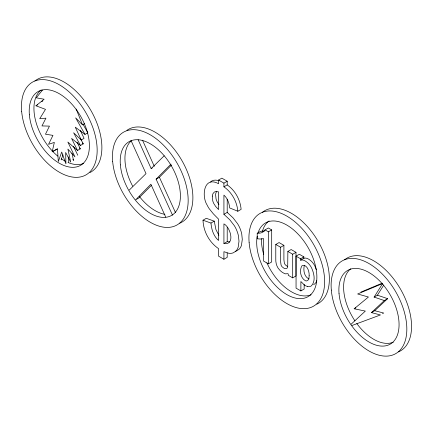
<?xml version="1.0" encoding="UTF-8"?>
<svg xmlns="http://www.w3.org/2000/svg" width="433" height="433" viewBox="0 0 433 433"><rect width="100%" height="100%" fill="white"/><g stroke="black" fill="none" stroke-linecap="round" stroke-linejoin="round"><path stroke-width="0.65" d="M287.707 266.517L287.864 251.438L291.149 249.538L295.977 252.325L295.977 275.967L292.692 277.862L288.189 275.264C289.244 272.081 285.558 274.895 284.178 273.337A13.071 7.545 60 0 1 282.002 272.097L281.504 271.724A11.583 6.69 60 0 1 279.594 269.954C276.703 267.053 275.604 262.874 275.783 258.874L275.783 244.461L279.069 242.567L283.896 245.349L283.913 259.816L284.367 263.161A3.367 1.943 60 0 0 284.838 264.108A3.708 2.138 60 0 0 285.493 264.985L287.312 266.36A6.192 3.572 60 0 0 287.647 266.512L287.268 267.892A4.433 2.56 60 0 1 286.738 268.428L285.336 268.666A6.192 3.572 60 0 1 284.026 268.254L282.202 266.885A3.708 2.138 60 0 1 281.547 266.008A3.367 1.943 60 0 1 281.077 265.061L280.622 261.716L280.611 247.248L275.783 244.461M77.058 142.219L80.311 148.849L77.496 150.473L67.857 142.046L74.952 156.849L67.894 149.082L70.709 162.077L65.648 152.476L65.924 163.836L61.708 152.048L58.325 161.493L57.475 148.887L52.187 151.788L54.352 142.408L48.534 144.319L52.961 135.367L45.476 134.225L49.454 126.117L41.963 125.927L45.936 118.149L39.722 118.734L45.487 109.343L35.971 105.787L44.134 99.233L36.275 97.809L42.483 90.069M304.35 265.272C303.203 269.932 303.955 276.254 308.588 278.76A4.963 2.863 60 0 0 309.054 278.928M316.777 280.681L315.89 282.668L314.591 284.016A11.653 6.728 60 0 1 313.508 284.513M61.14 159.864L62.947 154.825M216.511 191.294L215.574 194.206L216.062 199.007A9.531 5.505 60 0 0 217.139 201.762L218.941 204.538M374.117 297.092L377.408 295.192L387.627 298.662L384.342 300.556L374.117 297.092L382.615 283.534L357.647 293.975L368.429 297.027L354.178 308.778L365.338 311.083L351.141 324.203M377.408 295.192L383.779 285.022M265.05 229.885C263.573 232.64 260.114 233.441 257.218 233.257L257.218 238.767L260.217 239.032L263.583 238.621L263.583 261.056L268.406 263.843L271.691 261.943L271.691 229.928L268.336 227.985L265.05 229.885L268.406 231.823L271.691 229.928M138.138 139.724L151.155 168.594L164.177 155.793M172.518 215.169L156.107 179.165L170.975 164.139M151.48 185.264L139.004 197.876L135.718 199.77L150.873 184.225L165.704 217.085M156.107 179.165L159.398 177.265L171.473 165.06M129.267 190.076L146.018 173.628L131.069 140.622M351.997 325.508L380.455 314.959L371.406 312.604L384.342 300.556M371.406 312.604L374.697 310.71L387.627 298.662M210.481 182.022C212.711 179.663 216.273 179.819 219.12 180.783M41.849 101.706L42.872 100.884M35.971 105.787L37.66 104.813M82.979 124.217L87.829 132.779L85.009 134.403L75.64 117.857L82.508 124.845L84.76 123.546M52.187 151.788L57.356 148.871M80.478 138.647L83.277 143.843L80.457 145.466L73.621 132.769L81.236 139.978L84.056 138.349L80.359 130.42M151.155 168.594L152.248 167.961M223.921 259.253L218.568 256.163L218.568 248.639C209.242 242.307 203.386 231.455 203.012 220.208L210.963 223.055C211.52 229.441 213.512 236.169 218.568 240.456L218.568 219.152L213.323 213.815L209.22 208.701A17.499 10.1 60 0 1 207.077 204.966C201.361 195.997 203.856 175.581 218.568 183.722L218.568 180.047L221.858 178.152L227.206 181.238L227.206 184.913C235.2 190.455 240.25 199.71 241.127 209.35L237.841 211.244L229.669 207.927C229.252 203.18 227.579 198.33 223.921 195.115L223.921 214.297L229.788 219.775L234.285 225.609A18.808 10.857 60 0 1 236.856 230.665L237.62 232.775A21.298 12.297 60 0 1 238.459 235.996L239 241.278L238.193 247.183A21.904 12.649 60 0 1 235.752 251.221L233.263 252.812A21.737 12.546 60 0 1 228.662 253.251L223.921 251.676L223.921 259.253L227.206 257.354L227.206 252.937M218.568 180.047L223.921 183.137L227.206 181.238M237.841 211.244C236.965 201.61 231.915 192.355 223.921 186.807L227.206 184.913M203.012 220.208L206.297 218.308L214.248 221.155L215.959 229.652L218.898 235.298M223.921 214.297L227.206 212.403L227.206 199.169M210.963 223.055L214.248 221.155M223.958 243.552C235.595 245.305 230.453 227.141 223.921 223.888L223.921 243.535L227.206 241.636L229.782 241.96M257.218 233.257L260.504 231.357L264.888 230.8M280.611 247.248L283.896 245.349M287.864 251.438L292.692 254.225L295.977 252.325M296.053 256.163L299.338 254.268L303.879 256.888L303.879 258.274L300.594 260.173L300.594 258.788L296.053 256.163L296.053 288.14L300.881 290.922L304.166 289.028L304.166 284.324M300.594 258.788L303.879 256.888M354.178 308.778L355.818 307.831M360.933 292.08L382.155 283.204M382.48 313.53L383.741 313.059L374.697 310.71M303.879 258.274C306.694 257.321 309.395 259.529 311.376 261.261A11.204 6.468 60 0 1 313.254 263.421A11.274 6.511 60 0 1 314.829 265.938L316.339 269.656M300.594 260.173C303.409 259.221 306.109 261.424 308.09 263.161A11.204 6.468 60 0 1 309.968 265.321A11.274 6.511 60 0 1 311.543 267.838C314.022 273.228 315.966 281.19 311.305 285.91A11.653 6.728 60 0 1 309.617 286.538L307.711 286.489M85.009 134.403L75.266 127.167L81.236 139.978M82.232 143.009L83.277 143.843M80.457 145.466L71.575 138.419L77.496 150.473M79.299 147.962L80.311 148.849M227.206 212.403L233.078 217.875L237.576 223.709A18.808 10.857 60 0 1 240.142 228.765L240.905 230.876A21.298 12.297 60 0 1 241.749 234.096L242.291 239.379L241.479 245.284A21.904 12.649 60 0 1 239.038 249.321L236.548 250.918A21.737 12.546 60 0 1 235.612 251.221M72.928 159.322L73.523 160.454L71.981 153.304M73.513 146.343L77.772 155.225M142.517 140.222L154.294 166.337M159.398 177.265L175.527 212.663M76.176 109.035L82.508 124.845M68.614 156.865L68.744 162.213M300.881 290.922L300.881 281.526L304.523 285.141A11.756 6.787 60 0 0 307.711 286.489M292.692 254.225L292.692 277.862M268.406 231.823L268.406 263.843M227.206 227.228L227.206 241.636M223.921 183.137L223.921 186.807M344.533 259.822A53.54 30.911 60 0 1 400.189 288.595A53.54 30.911 60 0 1 398.436 351.905M393.245 342.243A42.564 24.578 60 0 1 356.797 323.527M354.936 320.875A42.564 24.578 60 0 1 350.817 268.741M34.862 81.031A53.54 30.911 60 0 1 89.945 108.84A53.54 30.911 60 0 1 89.945 172.572M83.574 163.458A42.564 24.578 60 0 1 68.03 162.499M65.172 161.13A42.564 24.578 60 0 1 61.405 158.851M57.773 156.124A42.564 24.578 60 0 1 41.146 89.956M258.155 232.537A42.564 24.578 60 0 1 308.285 247.903A42.564 24.578 60 0 1 295.485 298.099A42.564 24.578 60 0 1 257.218 236.229M262.344 212.365A53.54 30.911 60 0 1 317.714 240.656A53.54 30.911 60 0 1 316.842 304.188M311.056 294.792A42.564 24.578 60 0 1 266.896 262.869M263.724 254.398A42.564 24.578 60 0 1 261.424 238.713M262.355 231.601A42.564 24.578 60 0 1 269.142 220.906M126.896 130.338A53.54 30.911 60 0 1 182.082 160.865A53.54 30.911 60 0 1 179.765 223.206M164.93 214.367A42.564 24.578 60 0 1 139.356 196.447M132.666 186.174A42.564 24.578 60 0 1 131.156 140.887M309.146 275.361C309.092 277.309 309.113 280.497 306.629 280.914A4.963 2.863 60 0 1 305.303 280.66C300.432 277.91 299.165 270.257 301.98 265.743C306.943 263.637 309.46 271.567 309.146 275.361M212.284 196.106L212.776 200.907A9.531 5.505 60 0 0 213.853 203.656L215.65 206.433L218.568 209.567L218.568 191.857L216.078 191.532A10.787 6.23 60 0 0 214.167 192.225L212.874 193.795L212.284 196.106M339.039 293.606A42.564 24.578 60 0 0 386.664 345.588A42.564 24.578 60 0 0 381.213 282.576A42.564 24.578 60 0 0 339.039 293.606M331.321 290.088A53.54 30.911 60 0 0 391.226 355.471A53.54 30.911 60 0 0 384.369 276.211A53.54 30.911 60 0 0 331.321 290.088M29.368 114.821A42.564 24.578 60 0 0 76.993 166.802A42.564 24.578 60 0 0 71.542 103.79A42.564 24.578 60 0 0 29.368 114.821M21.65 111.303A53.54 30.911 60 0 0 81.556 176.686A53.54 30.911 60 0 0 74.698 97.425A53.54 30.911 60 0 0 21.65 111.303M249.132 242.637A53.54 30.911 60 0 0 309.032 308.02A53.54 30.911 60 0 0 302.18 228.759A53.54 30.911 60 0 0 249.132 242.637M120.369 164.913A42.564 24.578 60 0 0 167.993 216.89A42.564 24.578 60 0 0 162.548 153.877A42.564 24.578 60 0 0 120.369 164.913M112.65 161.39A53.54 30.911 60 0 0 172.556 226.773A53.54 30.911 60 0 0 165.704 147.512A53.54 30.911 60 0 0 112.65 161.39"/></g></svg>
